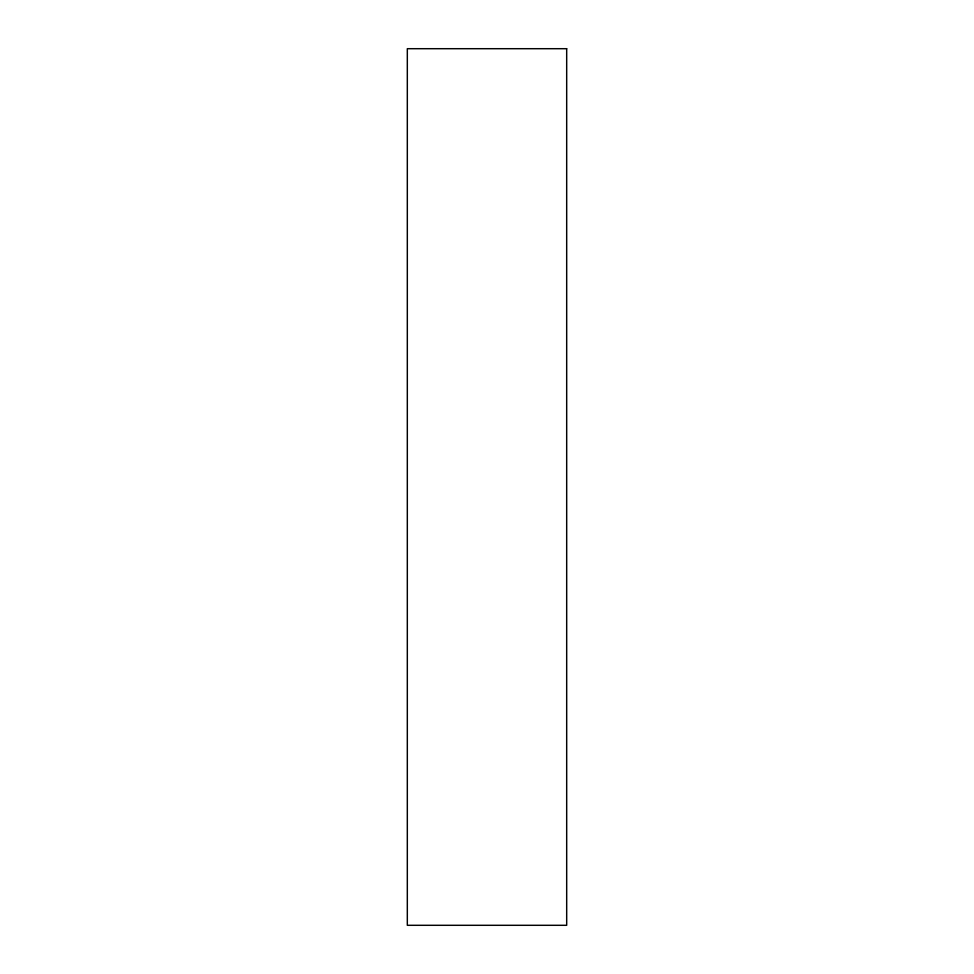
<?xml version="1.0" encoding="UTF-8"?>
<svg xmlns="http://www.w3.org/2000/svg" width="974" height="974" viewBox="0 0 974 974"><rect width="100%" height="100%" fill="white"/><g stroke="black" fill="none" stroke-linecap="round" stroke-linejoin="round"><path stroke-width="1.46" d="M566.685 48.7L407.315 48.7L407.315 925.3L566.685 925.3L566.685 48.7"/></g></svg>
